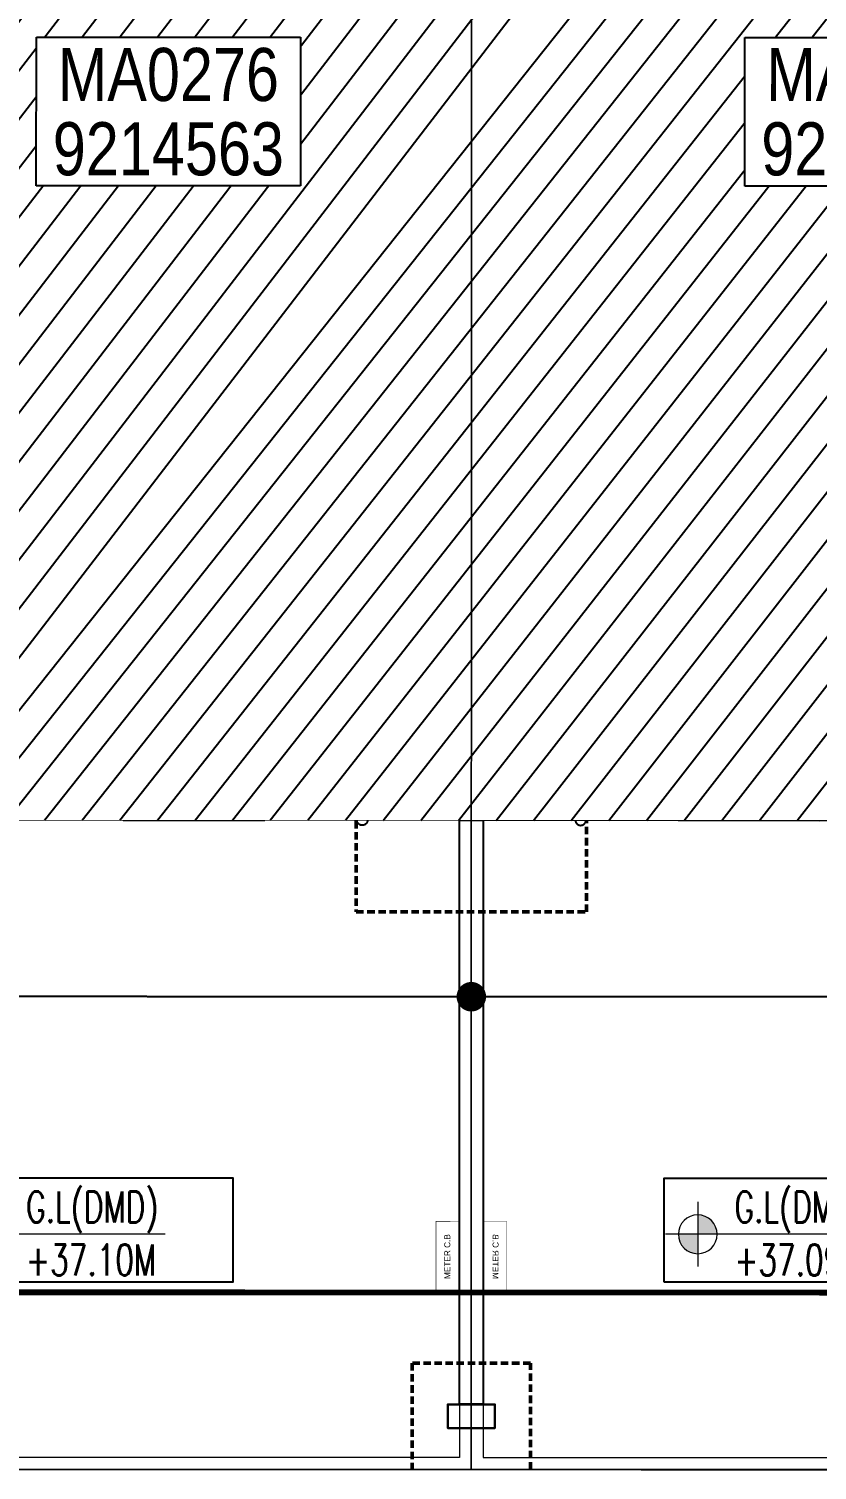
# Model space of a CAD drawing. Header units: centimetres. Extents: x -6122352 to 7132207, y -1694241 to 1947892.
# Drawn here: x 236670 to 243348, y -132498 to -120284 of the extents above; entities that cross this region are included whole.
import ezdxf
from ezdxf.enums import TextEntityAlignment as Align
from ezdxf.xclip import XClip

# ---------------------------------------------------------------- set-up
doc = ezdxf.new("R2010")
doc.units = ezdxf.units.CM
doc.header["$MEASUREMENT"] = 0
doc.header["$XCLIPFRAME"] = 2
for name, pattern in [('DASHED2', [0.375, 0.25, -0.125]), ('XR-AR-END-SETTING OUT PLAN$0$23261-XR-AR-SI-GF$0$HIDDEN', [0.375, 0.25, -0.125]), ('XR-AR-MID-SETTING OUT FOR MASTER$0$23585-XR-AR-MID-GROUND FLOOR$0$23261-XR-AR-SI-GF$0$HIDDEN', [0.375, 0.25, -0.125]), ('XR-AR-MID-SETTING OUT FOR MASTER$0$23585-XR-AR-MID-GROUND FLOOR$0$945-4P-1-101-GROUND FLOOR PLAN$0$XR-MIDDLE-GROUND FLOOR PLAN$0$HIDDEN2', [0.1875, 0.125, -0.0625])]:
    doc.linetypes.add(name, pattern=pattern)
for name, color, linetype in [('00-MI-DIM', 7, 'Continuous'), ('23585-XR-AR-BOUNDARY WALLS AND SETBACKS$0$setback', 7, 'XR-AR-END-SETTING OUT PLAN$0$23261-XR-AR-SI-GF$0$HIDDEN'), ('@MI-REF LAYER', 7, 'Continuous'), ('B_TH_6', 7, 'Continuous'), ('XR-AR-MID-SETTING OUT FOR MASTER$0$23585-XR-AR-MID-GROUND FLOOR$0$A-Flor-Strs', 1, 'Continuous'), ('XR-AR-MID-SETTING OUT FOR MASTER$0$23585-XR-AR-MID-GROUND FLOOR$0$GS-HATCH-FLOOR TILE', 251, 'Continuous'), ('XREF1$0$S-LEVELS', 2, 'Continuous'), ('XREF1$0$TYPICAL NEW PROFILE', 3, 'Continuous')]:
    doc.layers.add(name, color=color, linetype=linetype)
doc.layers.add('08-Compound Wall-4', color=7, linetype='Continuous', lineweight=25, true_color=0xff4405)
for name, color, linetype, lineweight in [('23585-XR-AR-DAMAC PLOT LIMITS$0$1-Mid units', 41, 'Continuous', 5), ('23585-XR-AR-MID-ANNO-GF$0$945-4P-1-101-GROUND FLOOR PLAN$0$XR-MIDDLE-GROUND FLOOR PLAN$0$XR-MIDDLE-GROUND FLOOR PLAN$0$-DR-RW', 6, 'Continuous', 5), ('23585-XR-AR-MID-ANNO-GF$0$945-4P-1-101-GROUND FLOOR PLAN$0$XR-MIDDLE-GROUND FLOOR PLAN$0$XR-MIDDLE-GROUND FLOOR PLAN$0$S-ANNO-TXT', 3, 'Continuous', 25), ('@ Foundations', 4, 'DASHED2', 50), ('A-ANNO-TEXT', 3, 'Continuous', 25), ('XR-AR-MID-SETTING OUT FOR MASTER$0$23585-XR-AR-MID-GROUND FLOOR$0$$A-GLAZ-WNDO', 232, 'Continuous', 9), ('XR-AR-MID-SETTING OUT FOR MASTER$0$23585-XR-AR-MID-GROUND FLOOR$0$A-DOOR-FULL', 1, 'Continuous', 9), ('XR-AR-MID-SETTING OUT FOR MASTER$0$23585-XR-AR-MID-GROUND FLOOR$0$A-EQUP-KITN-PLAN', 202, 'Continuous', 9), ('XR-AR-MID-SETTING OUT FOR MASTER$0$23585-XR-AR-MID-GROUND FLOOR$0$A-FLOR-OVHD', 9, 'XR-AR-MID-SETTING OUT FOR MASTER$0$23585-XR-AR-MID-GROUND FLOOR$0$23261-XR-AR-SI-GF$0$HIDDEN', 15), ('XR-AR-MID-SETTING OUT FOR MASTER$0$23585-XR-AR-MID-GROUND FLOOR$0$A-FLOR-PATT', 8, 'Continuous', 5), ('XR-AR-MID-SETTING OUT FOR MASTER$0$23585-XR-AR-MID-GROUND FLOOR$0$A-GLAZ-SILL', 8, 'Continuous', 5), ('XR-AR-MID-SETTING OUT FOR MASTER$0$23585-XR-AR-MID-GROUND FLOOR$0$A-GLAZ-WNDO', 232, 'Continuous', 9), ('XR-AR-MID-SETTING OUT FOR MASTER$0$23585-XR-AR-MID-GROUND FLOOR$0$A-WALL', 7, 'Continuous', 30), ('XR-AR-MID-SETTING OUT FOR MASTER$0$23585-XR-AR-MID-GROUND FLOOR$0$S-COLS', 51, 'Continuous', 40), ('XREF1$0$36-TAGLVL', 23, 'Continuous', 9)]:
    doc.layers.add(name, color=color, linetype=linetype, lineweight=lineweight)
doc.styles.add('23585-XR-AR-MID-ANNO-GF$0$SDC-TEXT', font='arial.ttf')
doc.styles.add('Xref group 33-41$0$Overall SOP Plan$0$LAC-609-NG10-1-XREF-GRID-125SC$0$GRID-DIM-NO', font='arial.ttf', dxfattribs={"width": 0.8})
doc.styles.add('XREF1$0$DLT_TEXT', font='romans.shx', dxfattribs={"width": 0.7})

# ---------------------------------------------------------------- blocks, each defined once
blk = doc.blocks.new('23585-XR-AR-BOUNDARY WALLS AND SETBACKS')
at = {"layer": '23585-XR-AR-BOUNDARY WALLS AND SETBACKS$0$setback', "ltscale": 40, "const_width": 0.05}
blk.add_lwpolyline([(496658.8904438047, 2768994.618443312), (496644.5136244429, 2769007.792603783), (496640.3602061271, 2769003.259610265), (496636.3067982168, 2768998.835801632), (496632.2533982176, 2768994.412001632), (496628.1999525758, 2768989.988351822), (496624.1463484088, 2768985.564547272), (496620.0929982165, 2768981.140801632), (496616.039552577, 2768976.717151821), (496611.8848731982, 2768972.182721277), (496626.262358151, 2768959.00904762), (496630.4169551398, 2768963.54325382), (496634.4703508894, 2768967.967049183), (496638.5237508903, 2768972.390849182), (496642.5771508896, 2768976.814649183), (496646.6305508894, 2768981.238449182), (496650.6839508899, 2768985.662249183), (496654.7373508896, 2768990.086049182), (496658.8904438047, 2768994.618443312)], dxfattribs=at)
blk = doc.blocks.new('A$C9d9485f6')
at = {"layer": 'A-ANNO-TEXT', "rotation": 312.4881850805905}
blk.add_blockref('23585-XR-AR-BOUNDARY WALLS AND SETBACKS', (-2377088.534775567, -1504219.252137818), dxfattribs=at)
blk = doc.blocks.new('23585-XR-AR-DAMAC PLOT LIMITS')
at = {"layer": '23585-XR-AR-DAMAC PLOT LIMITS$0$1-Mid units', "color": 251, "true_color": 0x636466}
for points in [[(496634.0948999999, 2769000.862500001), (496638.1482999995, 2769005.2863), (496655.8432999998, 2768989.072699999), (496651.7899000002, 2768984.6489)], [(496630.0415000003, 2768996.4387), (496634.0948999999, 2769000.862500001), (496651.7899000002, 2768984.6489), (496647.7364999996, 2768980.225099999)]]:
    blk.add_lwpolyline(points, close=True, dxfattribs=at)
blk = doc.blocks.new('A$Cf093b529')
at = {"layer": 'A-ANNO-TEXT'}
blk.add_blockref('23585-XR-AR-DAMAC PLOT LIMITS', (-495391.9901121984, -2768603.441896566), dxfattribs=at)
blk = doc.blocks.new('XR-AR-MID-SETTING OUT FOR MASTER$0$23585-XR-AR-MID-GROUND FLOOR$0$945-4P-1-101-GROUND FLOOR PLAN$0$XR-MIDDLE-CAR PARK HATCH')
at = {"layer": 'XR-AR-MID-SETTING OUT FOR MASTER$0$23585-XR-AR-MID-GROUND FLOOR$0$A-FLOR-PATT'}
blk.add_lwpolyline([(9250.002853021142, 100.0129149327577), (9249.99679574091, 5500.000000009181), (15050.00005108526, 5502.664669244065), (15050.00005108526, 100.450321876061)], close=True, dxfattribs=at)
blk = doc.blocks.new('*U27')
for points in [[(91, -5.684341886080801e-14), (41, -5.684341886080801e-14), (41, 1021), (91, 1021)], [(0, 0), (38, -5.684341886080801e-14), (38, -50), (50, -50), (50, -249.9999019090924), (0, -249.9999019090924)], [(1100, 2.842170943040401e-14), (1062, -2.842170943040401e-14), (1062, -49.99999999999997), (1050, -49.99999999999997), (1050, -249.9999019090924), (1100, -249.9999019090924)]]:
    blk.add_lwpolyline(points, close=True)
at = {"color": 8, "linetype": 'XR-AR-MID-SETTING OUT FOR MASTER$0$23585-XR-AR-MID-GROUND FLOOR$0$945-4P-1-101-GROUND FLOOR PLAN$0$XR-MIDDLE-GROUND FLOOR PLAN$0$HIDDEN2'}
blk.add_arc((41, -5.684341886080801e-14), 1021, 1.594950045944486e-15, 90, dxfattribs=at)
at = {"layer": 'XR-AR-MID-SETTING OUT FOR MASTER$0$23585-XR-AR-MID-GROUND FLOOR$0$A-GLAZ-SILL', "linetype": 'XR-AR-MID-SETTING OUT FOR MASTER$0$23585-XR-AR-MID-GROUND FLOOR$0$945-4P-1-101-GROUND FLOOR PLAN$0$XR-MIDDLE-GROUND FLOOR PLAN$0$HIDDEN2', "ltscale": 3}
blk.add_lwpolyline([(0, 0), (1100, 0), (1100, -249.9999019090924), (0, -249.9999019090924)], close=True, dxfattribs=at)
blk = doc.blocks.new('XR-AR-MID-SETTING OUT FOR MASTER$0$23585-XR-AR-MID-GROUND FLOOR$0$945-4P-1-101-GROUND FLOOR PLAN$0$XR-MIDDLE-GROUND FLOOR PLAN$0$A$C69996ABC')
at = {"layer": 'XR-AR-MID-SETTING OUT FOR MASTER$0$23585-XR-AR-MID-GROUND FLOOR$0$A-FLOR-OVHD', "linetype": 'XR-AR-MID-SETTING OUT FOR MASTER$0$23585-XR-AR-MID-GROUND FLOOR$0$945-4P-1-101-GROUND FLOOR PLAN$0$XR-MIDDLE-GROUND FLOOR PLAN$0$HIDDEN2', "ltscale": 5}
for p, q in [((-1.567610912189821e-07, 0.8999993633871721), (0.09999984323878941, 0.8999992964713464)), ((-1.567610912189821e-07, 0.8999993633871721), (-1.567612066821766e-07, -6.366128229018386e-07)), ((-1.567612066821766e-07, -6.366128229018386e-07), (0.09999984323878763, -7.035294533608294e-07))]:
    blk.add_line(p, q, dxfattribs=at)
blk.add_lwpolyline([(0.09999984323878763, 0.8499993633871732), (0.2499998432387915, 0.4499993633871799), (0.1000013713221097, 0.04999936338717248)], dxfattribs=at)
at = {"layer": 'XR-AR-MID-SETTING OUT FOR MASTER$0$23585-XR-AR-MID-GROUND FLOOR$0$A-GLAZ-WNDO'}
for p, q in [((0.09999984323878763, 0.8499993633871732), (0.09999984323878763, 0.8999993633871703)), ((0.09999984323878941, 0.8999993633871721), (0.09999984323878763, -6.366128264545523e-07)), ((0.2499998432387809, 0.8999993633871703), (0.2499998432387809, 0.8499993633871732)), ((0.2499998432387809, 0.8499993633871732), (0.09999984323878763, 0.8499993633871732)), ((0.2499998432387809, 0.8499993633871732), (0.2499998432387809, 0.04999936338717248)), ((0.09999984323878763, -6.366128246781955e-07), (0.09999984323878763, 0.04999936338717248)), ((0.09999984323878763, 0.04999936338717248), (0.2499998432387809, 0.04999936338717248)), ((0.249999843238875, -6.366128388890502e-07), (0.249999843238875, 0.04999936338715827))]:
    blk.add_line(p, q, dxfattribs=at)
for points in [[(0.2499986387444419, 0.8999993968456259), (0.0999998435430971, 0.8999992964713464)], [(0.09999984323878763, -7.035294533608294e-07), (0.2499998432388448, -6.366128317836228e-07)]]:
    blk.add_lwpolyline(points, dxfattribs=at)
blk.add_lwpolyline([(0.2499998432387951, 0.8499993633871732), (0.2499998432387933, 0.04999936338717248), (0.1999998432387962, 0.04999936338717248), (0.1999998432387962, 0.8499993633871732)], close=True, dxfattribs=at)
blk = doc.blocks.new('XR-AR-MID-SETTING OUT FOR MASTER$0$23585-XR-AR-MID-GROUND FLOOR$0$945-4P-1-101-GROUND FLOOR PLAN$0$XR-MIDDLE-GROUND FLOOR PLAN$0$A$C70344426')
at = {"layer": 'XR-AR-MID-SETTING OUT FOR MASTER$0$23585-XR-AR-MID-GROUND FLOOR$0$A-GLAZ-SILL'}
blk.add_line((0.2499999770719823, 2.649999396845162), (0.2499999770722034, -6.03154830969288e-07), dxfattribs=at)
at = {"layer": 'XR-AR-MID-SETTING OUT FOR MASTER$0$23585-XR-AR-MID-GROUND FLOOR$0$A-GLAZ-WNDO'}
for p, q in [((-2.292779743839901e-08, 2.649999396845162), (-2.292779743839901e-08, 2.599999396845165)), ((-2.292779743839901e-08, 2.649999396845162), (0.2499999770719823, 2.649999396845162)), ((-2.292779743839901e-08, 2.599999396845165), (0.14999997707221, 2.599999396845165)), ((0.14999997707221, 2.599999396845165), (0.14999997707221, 2.649999396845162)), ((0.14999997707221, 2.599999396845165), (0.1499999770722091, -6.031548327456449e-07)), ((-2.29277832275443e-08, 1.799999396845166), (-2.29277832275443e-08, 1.749999396845167)), ((0.14999997707221, 1.799999396845166), (-2.29277832275443e-08, 1.799999396845166)), ((-2.29277832275443e-08, 1.749999396845167), (0.14999997707221, 1.749999396845167)), ((0.14999997707221, 1.749999396845167), (0.14999997707221, 1.799999396845166)), ((-2.29277832275443e-08, 0.8999993968451641), (-2.292778233936588e-08, 0.8499993968451669)), ((0.14999997707221, 0.8999993968451641), (-2.29277832275443e-08, 0.8999993968451641)), ((0.14999997707221, 0.8499993968451669), (0.14999997707221, 0.8999993968451641)), ((-2.292778233936588e-08, 0.8499993968451669), (0.14999997707221, 0.8499993968451669)), ((-2.292778233936588e-08, 0.8499993968451669), (-2.292778233936588e-08, 0.04999939684516619)), ((0.1499999770722091, 0.04999939684516619), (-2.292778233936588e-08, 0.04999939684516619)), ((-2.29278782626352e-08, -6.031548451801427e-07), (-2.29278782626352e-08, 0.04999939684515198)), ((0.1499999770722091, -6.03154830969288e-07), (0.1499999770722091, 0.04999939684516619)), ((0.2499999770722034, -6.03154830969288e-07), (-2.292778233936588e-08, -6.03154830969288e-07))]:
    blk.add_line(p, q, dxfattribs=at)
blk.add_lwpolyline([(0.04999997707220061, 1.799999396845166), (0.04999997707219972, 2.599999396845165), (-2.292779743839901e-08, 2.599999396845165), (-2.292779566204217e-08, 0.8999993968451641), (0.0499999770722015, 0.8999993968451641), (0.04999997707220061, 1.749999396845167)], dxfattribs=at)
blk.add_lwpolyline([(-2.292779566204217e-08, 0.8499993968451669), (-2.292779655022059e-08, 0.04999939684516619), (0.04999997707220061, 0.04999939684516619), (0.0499999770722015, 0.8499993968451669)], close=True, dxfattribs=at)
blk = doc.blocks.new('*U28')
for points in [[(0, 69.99999979828543), (38, 69.99999979828549), (38, 119.9999997982854), (50, 119.9999997982854), (50, 179.9999998655237), (0, 179.9999998655237)], [(1100, 69.9999997982854), (1062, 69.99999979828546), (1062, 119.9999997982854), (1050, 119.9999997982854), (1050, 179.9999998655236), (1100, 179.9999998655236)], [(91, 69.99999979828549), (41, 69.99999979828549), (41, -951.0000002017147), (91, -951.0000002017147)]]:
    blk.add_lwpolyline(points, close=True)
at = {"color": 8, "linetype": 'XR-AR-MID-SETTING OUT FOR MASTER$0$23585-XR-AR-MID-GROUND FLOOR$0$945-4P-1-101-GROUND FLOOR PLAN$0$XR-MIDDLE-GROUND FLOOR PLAN$0$HIDDEN2'}
blk.add_arc((41, 69.99999979828549), 1021, 270, 0, dxfattribs=at)
at = {"layer": 'XR-AR-MID-SETTING OUT FOR MASTER$0$23585-XR-AR-MID-GROUND FLOOR$0$A-GLAZ-SILL', "linetype": 'XR-AR-MID-SETTING OUT FOR MASTER$0$23585-XR-AR-MID-GROUND FLOOR$0$945-4P-1-101-GROUND FLOOR PLAN$0$XR-MIDDLE-GROUND FLOOR PLAN$0$HIDDEN2', "ltscale": 3}
blk.add_lwpolyline([(0, 69.99999979828543), (1100, 69.99999979828543), (1100, 179.9999998655236), (0, 179.9999998655236)], close=True, dxfattribs=at)
blk = doc.blocks.new('*U26')
at = {"color": 0, "linetype": 'ByBlock'}
blk.add_line((0, 300.373844656252), (0, 0), dxfattribs=at)
at = {"color": 0, "linetype": 'ByBlock', "const_width": 15.00000006679886}
blk.add_lwpolyline([(194.8557167125982, 187.8738441410269), (0, 300.373844656252), (-194.8557167125982, 187.8738441410269)], dxfattribs=at)
blk.add_circle((0, 0), 45.00000020605512)
blk = doc.blocks.new('XR-AR-MID-SETTING OUT FOR MASTER$0$23585-XR-AR-MID-GROUND FLOOR$0$A$C08698786')
at = {"layer": 'XR-AR-MID-SETTING OUT FOR MASTER$0$23585-XR-AR-MID-GROUND FLOOR$0$S-COLS', "color": 252, "lineweight": 30}
for points in [[(5900.001027584076, 11147.2902572155), (5900.001027584076, 9747.290257692337), (6100.001027584076, 9747.290257453918), (6100.001027584076, 11147.29025769234)], [(5900.001601219177, 6500), (5900.001601219177, 5499.999999523163), (6100.001601219177, 5500), (6100.001601219177, 6499.999999523163)], [(5799.899006843567, 549.9997372627258), (6199.899006605148, 549.9997370243073), (6199.899006843567, 349.9997375011444), (5799.899006843567, 349.9997372627258)]]:
    blk.add_lwpolyline(points, close=True, dxfattribs=at)
blk = doc.blocks.new('XR-AR-MID-SETTING OUT FOR MASTER')
at = {"layer": '23585-XR-AR-MID-ANNO-GF$0$945-4P-1-101-GROUND FLOOR PLAN$0$XR-MIDDLE-GROUND FLOOR PLAN$0$XR-MIDDLE-GROUND FLOOR PLAN$0$-DR-RW', "ltscale": 100, "const_width": 5}
blk.add_lwpolyline([(5900.05176121055, 1500.450321767838), (5700.05176121055, 1500.450321767838), (5700.05176121055, 2100.450321767838), (5900.05176121055, 2100.450321767838)], close=True, dxfattribs=at)
at = {"layer": 'XR-AR-MID-SETTING OUT FOR MASTER$0$23585-XR-AR-MID-GROUND FLOOR$0$A-EQUP-KITN-PLAN', "color": 8}
for p, q in [((5300.027079373598, 12102.66431617737), (5300.028238087893, 14252.66031217575)), ((4404.893656820059, 11502.66881656647), (4404.895194619894, 12102.66970968246)), ((4404.895194619894, 12102.66970968246), (5300.027079373598, 12102.66431617737))]:
    blk.add_line(p, q, dxfattribs=at)
at = {"layer": 'XR-AR-MID-SETTING OUT FOR MASTER$0$23585-XR-AR-MID-GROUND FLOOR$0$A-FLOR-OVHD', "color": 8, "linetype": 'XR-AR-MID-SETTING OUT FOR MASTER$0$23585-XR-AR-MID-GROUND FLOOR$0$23261-XR-AR-SI-GF$0$HIDDEN', "ltscale": 5}
for p, q in [((5579.946963220835, 12102.66686105728), (5579.94848254323, 14852.65977716446)), ((3400.046698898077, 14152.65701627731), (3400.011432737112, 12202.66620731354)), ((3500.053779155016, 12202.66576147079), (3500.053778856993, 14152.65753126144)), ((5400.002383977175, 12002.66818761826), (5900.001078754663, 11502.66702699661)), ((5900.010024100542, 12002.66746664047), (5400.002384632826, 11502.66700839996))]:
    blk.add_line(p, q, dxfattribs=at)
blk.add_lwpolyline([(2749.981962949038, 12002.63648319244), (3249.976088136435, 12002.63648366928), (3249.976087421179, 11502.65313434601), (2749.981963723898, 11502.65313434601)], close=True, dxfattribs=at)
for points in [[(2749.981962949038, 12002.63648319244), (3249.976087421179, 11502.65313434601)], [(2749.981963723898, 11502.65313434601), (3249.976088136435, 12002.63648366928)]]:
    blk.add_lwpolyline(points, dxfattribs=at)
at = {"layer": 'XR-AR-MID-SETTING OUT FOR MASTER$0$23585-XR-AR-MID-GROUND FLOOR$0$A-Flor-Strs', "color": 8}
for p, q in [((5900.008223325014, 5802.664086818695), (4249.995741575956, 5802.666512012482)), ((5900.008222848177, 5502.664668560028), (4249.999916404486, 5502.666511535645))]:
    blk.add_line(p, q, dxfattribs=at)
at = {"layer": 'XR-AR-MID-SETTING OUT FOR MASTER$0$23585-XR-AR-MID-GROUND FLOOR$0$A-WALL', "color": 8}
for points in [[(5899.999999791384, 19472.65428161621), (6099.999999731779, 19472.65428209305), (6100.001724034548, 5500.167464256287), (5900.001724511385, 5500.167624473572), (5900.00086197257, 14852.65960931778), (5500.076263397932, 14852.66031265259), (5500.0762629807, 14952.66031169891), (5900.000431150198, 14952.65961027145)], [(3400.011432737112, 12202.66620731354), (3500.05377843976, 12202.66548633575), (3500.054259866476, 11502.6662735939), (4400.00315502286, 11502.6662735939), (4400.003322631121, 11252.66687631607), (3650.009347468615, 11252.66637420654), (3650.00999417901, 11027.59896087646), (3399.999906569719, 11027.60113668442)], [(4249.99788531661, 5499.997992992401), (3049.999798089266, 5499.998546600342), (3049.999915927649, 5749.998607635498), (4000.1953599751, 5749.998309612274), (4000.194991916418, 8849.999089241028), (3300.031373769045, 8849.999089241028), (3300.03137382865, 8950.028236865997), (3399.980282574892, 8950.188519954681), (3400.07691988349, 9927.598960876465), (3649.996516317129, 9927.59895992279), (3650.010299950838, 9100.016639709473), (4249.999546438456, 9099.986570835114)], [(2100.104106515646, 8950.142809391022), (2099.943570882082, 9050.155592918396), (2199.988806694746, 9050.153767585754), (2199.989685982466, 8950.146322250366), (2300.031373292208, 8950.151598453522), (2300.031373888254, 8850.08178806305), (2000.048611432314, 8850.14280796051), (2000.048610955477, 8950.14280796051)]]:
    blk.add_lwpolyline(points, close=True, dxfattribs=at)
blk.add_lwpolyline([(5700.000849276781, 12002.66818761826), (5900.010024160147, 12002.66818761826), (5900.010264188051, 12102.67056417465), (5300.001914769411, 12102.66581106186), (5300.002845078707, 11502.66761207581), (5300.003155499697, 11502.66747426987), (5300.003322392702, 11252.66747808456), (5900.008223563433, 11252.66787910461), (5900.008823722601, 11502.66700792313), (5400.002380043268, 11502.66700792313), (5400.002380281687, 12002.66818714142), (5700.000849276781, 12002.66818761826)], dxfattribs=at)
at = {"layer": '08-Compound Wall-4', "ltscale": 100}
blk.add_blockref('XR-AR-MID-SETTING OUT FOR MASTER$0$23585-XR-AR-MID-GROUND FLOOR$0$945-4P-1-101-GROUND FLOOR PLAN$0$XR-MIDDLE-CAR PARK HATCH', (-9150.000085264444, 0.1875896453857422), dxfattribs=at)
at = {"layer": 'XR-AR-MID-SETTING OUT FOR MASTER$0$23585-XR-AR-MID-GROUND FLOOR$0$$A-GLAZ-WNDO', "color": 8}
for name, p, xscale, yscale, zscale, rotation in [('XR-AR-MID-SETTING OUT FOR MASTER$0$23585-XR-AR-MID-GROUND FLOOR$0$945-4P-1-101-GROUND FLOOR PLAN$0$XR-MIDDLE-GROUND FLOOR PLAN$0$A$C69996ABC', (5300.002552062273, 11252.66763496399), 1000.000000000049, 1000.000000000049, 1000.000000000049, 90), ('XR-AR-MID-SETTING OUT FOR MASTER$0$23585-XR-AR-MID-GROUND FLOOR$0$945-4P-1-101-GROUND FLOOR PLAN$0$XR-MIDDLE-GROUND FLOOR PLAN$0$A$C70344426', (400.0005185902119, 5499.999113082886), -1000.000000000001, 1000.000000000001, 1000.000000000001, 270)]:
    blk.add_blockref(name, p, dxfattribs=dict(at, xscale=xscale, yscale=yscale, zscale=zscale, rotation=rotation))
at = {"layer": 'XR-AR-MID-SETTING OUT FOR MASTER$0$23585-XR-AR-MID-GROUND FLOOR$0$A-DOOR-FULL', "color": 8, "rotation": 90}
blk.add_blockref('*U27', (3399.986430436373, 9927.598960399628), dxfattribs=at)
at = {"layer": 'XR-AR-MID-SETTING OUT FOR MASTER$0$23585-XR-AR-MID-GROUND FLOOR$0$A-DOOR-FULL', "color": 8, "xscale": -0.909090909090913, "yscale": 0.909090909090913, "zscale": 0.909090909090913}
blk.add_blockref('*U28', (3300.031373530626, 8786.391873836517), dxfattribs=at)
at = {"layer": 'XR-AR-MID-SETTING OUT FOR MASTER$0$23585-XR-AR-MID-GROUND FLOOR$0$A-Flor-Strs', "color": 8}
blk.add_blockref('*U26', (5075.001124709845, 5502.291454792023), dxfattribs=at)
at = {"layer": 'XR-AR-MID-SETTING OUT FOR MASTER$0$23585-XR-AR-MID-GROUND FLOOR$0$GS-HATCH-FLOOR TILE', "color": 8}
blk.add_blockref('XR-AR-MID-SETTING OUT FOR MASTER$0$23585-XR-AR-MID-GROUND FLOOR$0$A$C08698786', (-1.490116119384766e-07, 0), dxfattribs=at)
at = {"layer": '23585-XR-AR-MID-ANNO-GF$0$945-4P-1-101-GROUND FLOOR PLAN$0$XR-MIDDLE-GROUND FLOOR PLAN$0$XR-MIDDLE-GROUND FLOOR PLAN$0$S-ANNO-TXT', "color": 3, "style": '23585-XR-AR-MID-ANNO-GF$0$SDC-TEXT'}
blk.add_text('METER C.B', height=50, rotation=90, dxfattribs=at).set_placement((5795.544322382313, 1802.866097628541), align=Align.MIDDLE)
blk = doc.blocks.new('MID UNIT')
at = {"xscale": 0.001, "yscale": 0.001, "zscale": 0.001}
blk.add_blockref('XR-AR-MID-SETTING OUT FOR MASTER', (0, 0), dxfattribs=at)
blk = doc.blocks.new('TH_6')
at = {"xscale": -1}
blk.add_blockref('MID UNIT', (495838.3053798437, 2769163.996563952), dxfattribs=at)
blk.add_blockref('MID UNIT', (495826.3053798391, 2769163.996563952))
blk = doc.blocks.new('A$Ce2a03a74')
at = {"layer": 'B_TH_6', "xscale": 999.9914829579993, "yscale": 999.9914829579993, "zscale": 999.9914829579993}
blk.add_blockref('TH_6', (-495790404.5228079, -2769140733.343811), dxfattribs=at)
blk = doc.blocks.new('A$C4abd1289')
at = {"layer": '08-Compound Wall-4', "ltscale": 100}
for points in [[(0, 0), (200.0021820068359, 4.76837158203125e-07), (199.8981691896915, -4950.000262379646), (-0.1040131151676178, -4950.000261902809)], [(5999.999999701977, 4.76837158203125e-07), (6200.002182662487, -4.76837158203125e-07), (6199.898169249296, -4950.000262379646), (5999.895986706018, -4950.000261902809)]]:
    blk.add_lwpolyline(points, close=True, dxfattribs=at)
blk = doc.blocks.new('23585-XR-AR-MALDIVE-2$0$TH_6')
at = {"ltscale": 10, "xscale": 0.00100002623446598, "yscale": 0.00100002623446598, "zscale": 0.00100002623446598}
blk.add_blockref('A$Ce2a03a74', (495794.6272259735, 2769164.318430193), dxfattribs=at)
at = {"layer": '@ Foundations', "linetype": 'DASHED2', "ltscale": 0.25}
for points in [[(495831.1303812214, 2769173.169100353), (495833.4803812215, 2769173.169100353), (495833.4803812215, 2769176.119100354), (495831.1303812214, 2769176.119100354)], [(495831.3303812214, 2769168.721900354), (495833.2803812214, 2769168.721900354), (495833.2803812214, 2769171.271900353), (495831.3303812214, 2769171.271900353)]]:
    blk.add_lwpolyline(points, close=True, dxfattribs=at)
at = {"layer": '@ Foundations', "linetype": 'DASHED2', "ltscale": 0.25, "elevation": -5.795124248494134e-09}
blk.add_lwpolyline([(495832.8060889898, 2769164.896139623), (495831.8052786331, 2769164.896139623), (495831.8049000438, 2769163.996139622), (495832.8057104005, 2769163.996139622)], close=True, dxfattribs=at)
at = {"color": 10, "xscale": 0.001000007156229904, "yscale": 0.001000007156229904, "zscale": 0.001000007156229904}
blk.add_blockref('A$C4abd1289', (495826.2059794584, 2769169.497544464), dxfattribs=at)
blk = doc.blocks.new('A$Cd6a0eabc')
at = {"color": 1, "true_color": 0xeb0000, "const_width": 0.008}
blk.add_lwpolyline([(45.14994268165901, 0.0002116651739925146), (39.14993784902617, 0.0002128714695572853), (33.14993301499635, 0.0002140775322914124), (27.14992818236351, 0.000215284526348114), (21.14992334879935, 0.0002164896577596664), (15.14991851570085, 0.0002176968846470118), (9.149913681671023, 0.0002189027145504951), (0, 0.0002591158263385296), (0.0001522847451269627, 24.00041356263682), (9.15021342644468, 24.00050846207887), (15.15007080091164, 24.00037214322947), (21.15007563354447, 24.00037093670107), (27.15021558012813, 24.00022227084264), (33.15007295366377, 24.00008595082909), (39.15007778722793, 24.00008474569768), (45.15008261986077, 24.00008353847079), (54.29830086464062, 24.00011740718037), (54.2973008598201, 0)], close=True, dxfattribs=at)
blk = doc.blocks.new('_Dot')
at = {"color": 0, "linetype": 'ByBlock', "lineweight": -2}
blk.add_line((-0.5, 0), (-1, 0), dxfattribs=at)
at = {"color": 0, "linetype": 'ByBlock', "const_width": 0.5}
blk.add_lwpolyline([(-0.25, 0, 1), (0.25, 0, 1)], format="xyb", close=True, dxfattribs=at)
blk = doc.blocks.new('XREF1$0$LVL  ATTR')
at = {"color": 7}
blk.add_wipeout([(-0.33727806633866564, 0.38352486299273547), (1.8973092599409713, 0.38352486299273547), (1.8973092599409713, -0.45047952129880775), (-0.33727806633866564, -0.4504795212988073)], dxfattribs=at)
at = {"layer": 'XREF1$0$36-TAGLVL', "extrusion": (-4.888139810645865e-07, 1.406522031717416e-17, 0.9999999999998805)}
h = blk.add_hatch(color=252, dxfattribs=at)
h.paths.add_polyline_path([(-0.06536514837319736, 0.1562500046566129, 0.4142135623730951), (-0.2216151483731973, 4.656612873077392e-09), (-0.06536514837319736, 4.656612873077392e-09)])
h.paths.add_polyline_path([(0.09088485162680264, 4.656612873077392e-09), (-0.06536514837319736, 4.656612873077392e-09), (-0.06536514837319736, -0.1562499953433871, 0.4142135623730951)])
at = {"layer": 'XREF1$0$36-TAGLVL', "extrusion": (-4.888139810645865e-07, 1.406522031717408e-17, 0.9999999999998805)}
for p, q in [((-0.06536515014719235, -0.2604166821887048), (-0.06536515014719235, 0.2604166511446238)), ((1.351057254982072, -1.396983861923218e-08, 5.262988010916589e-07), (-0.3253053234689158, -1.396983861923218e-08, -1.018362459642307e-07))]:
    blk.add_line(p, q, dxfattribs=at)
blk.add_circle((-0.06536514830387681, -4.494034574497252e-25, 3.195139836529895e-08), 0.15625, dxfattribs=at)
at = {"layer": 'XREF1$0$S-LEVELS', "color": 1}
blk.add_lwpolyline([(-0.3372780663386656, 0.3835248629927364), (1.897309259940972, 0.3835248629927364), (1.897309259940972, -0.4504795212988069), (-0.3372780663386656, -0.4504795212988069)], close=True, dxfattribs=at)
at = {"layer": 'XREF1$0$TYPICAL NEW PROFILE', "color": 3, "style": 'XREF1$0$DLT_TEXT', "width": 0.7}
for tag, p in [('+0.00M', (0.2413431143818681, 0.067100426539497, -0.0001437184612911057)), ('S.S.L', (0.2413431143818681, -0.3452672204089993, -0.0001437184612911057))]:
    blk.add_attdef(tag, p, '', height=0.2500000000000001, dxfattribs=at)
blk = doc.blocks.new('A$Cf0bbf950')
at = {"color": 1, "true_color": 0xeb0000, "const_width": 0.008}
blk.add_lwpolyline([(45.14994268119335, 0.5989486402831972), (39.14993784902617, 0.5989498463459313), (33.14993301499635, 0.5989510524086654), (27.14992818236351, 0.5989522594027221), (21.14992334879935, 0.5989534645341337), (15.14991851523519, 0.5989546719938517), (9.149913681671023, 0.5989558775909245), (0, 0.5989960911683738), (0.0001522847451269627, 24.59915053797886), (9.15021342644468, 24.59924543695524), (15.15007080044597, 24.59910911833867), (21.15007563354447, 24.59910791134462), (27.15021558012813, 24.59895924618468), (33.15007295366377, 24.59882292570546), (39.15007778722793, 24.59882172057405), (45.15008261986077, 24.59882051357999), (54.29830086464062, 24.59885438205674), (54.2973008598201, 0.598736974876374)], close=True, dxfattribs=at)

msp = doc.modelspace()

# ---------------------------------------------------------------- block references
at = {"layer": '@MI-REF LAYER', "xscale": 1000, "yscale": 1000, "zscale": 1000}
msp.add_blockref('A$C9d9485f6', (-23958.95045533385, 48155.57226163784), dxfattribs=at)

# ---------------------------------------------------------------- next in the draw order: block references
at = {"layer": '@MI-REF LAYER'}
ref = msp.add_blockref('23585-XR-AR-MALDIVE-2$0$TH_6', (-496066867.0987805, -2769211397.596829), dxfattribs=dict(at, xscale=1000, yscale=1000, zscale=1000, rotation=359.9901722157166))
XClip(ref).set_block_clipping_path([(495793.2152802178, 2769163.996335161), (495847.25252525066, 2769163.9960809364), (495847.2535227563, 2769187.9361263197), (495838.3053463253, 2769187.8961598463), (495832.30534110335, 2769187.8961610533), (495826.3053362698, 2769187.896162259), (495820.3054766443, 2769187.896298579), (495814.30533649144, 2769187.8964472436), (495808.30533411563, 2769187.896448451), (495802.30547449016, 2769187.8965847697), (495793.21537316334, 2769187.9364898955)])

# ---------------------------------------------------------------- next in the draw order: linework, layer by layer
at = {"layer": '@MI-REF LAYER', "linetype": 'DASHED2', "extrusion": (1.192388003721869e-12, 6.924064903409956e-09, 1), "elevation": -0.0008724781295856627}
msp.add_lwpolyline([(246418.4508854767, -128486.5645653613), (229843.8469805858, -128483.7062445889), (229337.9336080299, -127747.0476527655)], dxfattribs=at)

# ---------------------------------------------------------------- next in the draw order: block references
at = {"layer": '@MI-REF LAYER', "color": 10, "xscale": 1000, "yscale": 1000, "zscale": 1000, "rotation": 359.9901722112346}
msp.add_blockref('A$Cd6a0eabc', (201268.08905376, -132484.2654263978), dxfattribs=at)
at = {"layer": '@MI-REF LAYER', "extrusion": (1.192388003723139e-12, 6.924064903409955e-09, 1), "xscale": 250.0000000000001, "yscale": 250.0000000000001, "zscale": 250.0000000000001, "rotation": 0.03500816960151289}
msp.add_blockref('_Dot', (240418.4461424707, -128485.5298536953, -10.41784258470053), dxfattribs=at)

# ---------------------------------------------------------------- next in the draw order: block references
at = {"layer": '@MI-REF LAYER', "color": 7}
ref = msp.add_blockref('XREF1$0$LVL  ATTR', (236404.8691051723, -130497.7992478533, -0.0004087692396906311), dxfattribs=dict(at, xscale=-1051.480567989675, yscale=1051.480567989676, zscale=1051.480567989675, rotation=179.9900706703991))
ref.add_attrib('S.S.L', 'G.L(DMD)', (236647.9327978836, -130397.66973828, -0.151525938549291), dxfattribs={"layer": 'XREF1$0$TYPICAL NEW PROFILE', "color": 3, "height": 262.8701419974187, "rotation": 359.9900739614624, "style": 'XREF1$0$DLT_TEXT', "width": 0.7})
ref.add_attrib('+0.00M', '+37.10M ', (236645.6294247578, -130847.0043372274, -0.151525938549291), dxfattribs={"layer": 'XREF1$0$TYPICAL NEW PROFILE', "color": 3, "height": 262.8701419974187, "rotation": 359.9900739614624, "style": 'XREF1$0$DLT_TEXT', "width": 0.7})
ref = msp.add_blockref('XREF1$0$LVL  ATTR', (242404.8690160353, -130498.8339566059, -0.0004087692396906311), dxfattribs=dict(at, xscale=-1051.480567989675, yscale=1051.480567989676, zscale=1051.480567989675, rotation=179.9900706703991))
ref.add_attrib('S.S.L', 'G.L(DMD)', (242647.9327087467, -130398.7044470325, -0.151525938549291), dxfattribs={"layer": 'XREF1$0$TYPICAL NEW PROFILE', "color": 3, "height": 262.8701419974187, "rotation": 359.9900739614624, "style": 'XREF1$0$DLT_TEXT', "width": 0.7})
ref.add_attrib('+0.00M', '+37.09M ', (242645.6293356208, -130848.03904598, -0.151525938549291), dxfattribs={"layer": 'XREF1$0$TYPICAL NEW PROFILE', "color": 3, "height": 262.8701419974187, "rotation": 359.9900739614624, "style": 'XREF1$0$DLT_TEXT', "width": 0.7})

# ---------------------------------------------------------------- next in the draw order: wipeouts: each hides what was drawn before it
at = {"color": 10}
msp.add_wipeout([(204271.341374394, -112711.10651426944), (204268.92457500368, -126984.62992030081), (252569.92436445123, -126992.95856626707), (252571.12314505735, -112719.43444290076), (246322.1939183399, -112717.90728657704), (246322.2769979855, -113018.5143592934), (210521.14151336253, -113012.37349204558), (210521.32772171017, -112711.7503339721), (204271.34137689648, -112711.0889299053)], dxfattribs=at).dxf.layer = '@MI-REF LAYER'

# ---------------------------------------------------------------- next in the draw order: hatches: boundary and pattern name
at = {"layer": '@MI-REF LAYER'}
h = msp.add_hatch(dxfattribs=at)
h.set_pattern_fill('ANSI31', color=256, scale=1999.999998458916, angle=6.722712845868625)
h.set_pattern_definition([(51.72271284586864, (-2376763621.713655, -1504247786.630127), (-196.2554993275065, 154.8669715833345), [])])
h.paths.add_polyline_path([(252568.6198803241, -126993.0545955013), (252569.8706995401, -112719.5295379322), (246321.1000920893, -112718.4357854984), (246320.8462612017, -113020.4883291191), (210519.9618910979, -113012.9144714), (210520.013740395, -112712.2618354557), (204270.0368932944, -112711.1840154621), (204267.6258677372, -126984.7250073836)])

# ---------------------------------------------------------------- next in the draw order: texts
at = {"layer": '00-MI-DIM', "color": 7, "char_height": 450.0000000000002, "width": 2056.8768805703, "attachment_point": 1, "rotation": 359.9880316134989, "line_spacing_factor": 0.8394388776454546, "style": 'Xref group 33-41$0$Overall SOP Plan$0$LAC-609-NG10-1-XREF-GRID-125SC$0$GRID-DIM-NO', "bg_fill": 19, "box_fill_scale": 1.2, "bg_fill_color": 256, "bg_fill_transparency": 0}
for s, insert in [('\\pxqc;MA0276 9214563', (236823.8917568883, -120445.0462723876, -157.461039985285)), ('\\pxqc;MA0275 9213772', (242824.9167411125, -120445.9339640427, -157.461039985285))]:
    msp.add_mtext(s, dxfattribs=dict(at, insert=insert))

# ---------------------------------------------------------------- next in the draw order: linework, layer by layer
at = {"layer": '@MI-REF LAYER', "const_width": 5.000000000000002}
msp.add_lwpolyline([(204268.9303516416, -126984.6299215499), (252569.9243642285, -126992.9595096676), (252571.1751834445, -112719.4344520985), (246322.1939205999, -112717.8911564872), (246322.2769978362, -113018.5143624673), (210521.1415133295, -113012.3734920847), (210521.3277214142, -112711.7503342792), (204271.3413771988, -112711.0889296284)], close=True, dxfattribs=at)

# ---------------------------------------------------------------- next in the draw order: block references
at = {"layer": '@MI-REF LAYER', "xscale": 1000, "yscale": 1000, "zscale": 1000, "rotation": 312.4882903633292}
msp.add_blockref('A$Cf093b529', (-891608.7329339073, 539022.7201118186), dxfattribs=at)
at = {"layer": '@MI-REF LAYER', "color": 10, "xscale": 1000, "yscale": 1000, "zscale": 1000, "rotation": 359.9901722150165}
msp.add_blockref('A$Cf0bbf950', (201267.6957719179, -133083.0023449223), dxfattribs=at)

doc.saveas('drawing.dxf')
